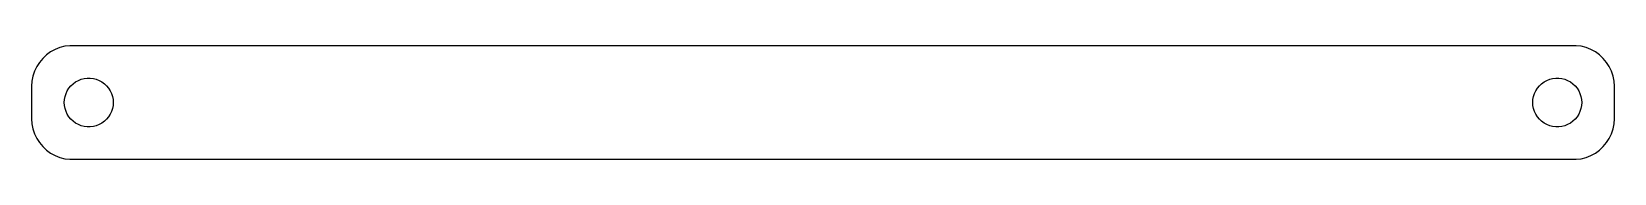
# Model space of a CAD drawing. Header units: metres. Extents: x -97 to 97, y 17 to 31.
import ezdxf

# ---------------------------------------------------------------- set-up
doc = ezdxf.new("R2010")
doc.units = ezdxf.units.M

msp = doc.modelspace()

# ---------------------------------------------------------------- linework, layer by layer
for p, q in [((-95.6448, 29.4227), (-96.0451, 28.9389)), ((-95.1871, 29.8526), (-95.6448, 29.4227)), ((-94.6791, 30.2216), (-95.1871, 29.8526)), ((-94.1289, 30.5241), (-94.6791, 30.2216)), ((-93.5451, 30.7553), (-94.1289, 30.5241)), ((-92.9369, 30.9114), (-93.5451, 30.7553)), ((-92.3139, 30.9901), (-92.9369, 30.9114)), ((92.3139, 30.9901), (-92.3139, 30.9901)), ((92.9369, 30.9114), (92.3139, 30.9901)), ((93.5451, 30.7553), (92.9369, 30.9114)), ((94.1289, 30.5241), (93.5451, 30.7553)), ((94.6791, 30.2216), (94.1289, 30.5241)), ((95.1871, 29.8526), (94.6791, 30.2216)), ((95.6448, 29.4227), (95.1871, 29.8526)), ((96.0451, 28.9389), (95.6448, 29.4227)), ((-96.8429, 27.2434), (-96.9606, 26.6267)), ((-96.6489, 27.8406), (-96.8429, 27.2434)), ((-96.3815, 28.4088), (-96.6489, 27.8406)), ((-96.0451, 28.9389), (-96.3815, 28.4088)), ((96.3815, 28.4088), (96.0451, 28.9389)), ((96.6489, 27.8406), (96.3815, 28.4088)), ((96.8429, 27.2434), (96.6489, 27.8406)), ((96.9606, 26.6267), (96.8429, 27.2434)), ((-96.9606, 26.6267), (-97, 26)), ((-97, 26), (-97, 22)), ((-92.7893, 25.1044), (-92.6289, 25.4453)), ((-92.6289, 25.4453), (-92.427, 25.7634)), ((-92.427, 25.7634), (-92.1869, 26.0536)), ((-92.1869, 26.0536), (-91.9123, 26.3115)), ((-91.9123, 26.3115), (-91.6075, 26.533)), ((-91.6075, 26.533), (-91.2773, 26.7145)), ((-91.2773, 26.7145), (-90.927, 26.8532)), ((-90.927, 26.8532), (-90.5621, 26.9469)), ((-90.5621, 26.9469), (-90.1884, 26.9941)), ((-90.1884, 26.9941), (-89.8116, 26.9941)), ((-89.8116, 26.9941), (-89.4379, 26.9469)), ((-89.4379, 26.9469), (-89.073, 26.8532)), ((-89.073, 26.8532), (-88.7227, 26.7145)), ((-88.7227, 26.7145), (-88.3925, 26.533)), ((-88.3925, 26.533), (-88.0877, 26.3115)), ((-88.0877, 26.3115), (-87.8131, 26.0536)), ((-87.8131, 26.0536), (-87.573, 25.7634)), ((-87.573, 25.7634), (-87.3711, 25.4453)), ((-87.3711, 25.4453), (-87.2107, 25.1044)), ((87.2107, 25.1044), (87.3711, 25.4453)), ((87.3711, 25.4453), (87.573, 25.7634)), ((87.573, 25.7634), (87.8131, 26.0536)), ((87.8131, 26.0536), (88.0877, 26.3115)), ((88.0877, 26.3115), (88.3925, 26.533)), ((88.3925, 26.533), (88.7227, 26.7145)), ((88.7227, 26.7145), (89.073, 26.8532)), ((89.073, 26.8532), (89.4379, 26.9469)), ((89.4379, 26.9469), (89.8116, 26.9941)), ((89.8116, 26.9941), (90.1884, 26.9941)), ((90.1884, 26.9941), (90.5621, 26.9469)), ((90.5621, 26.9469), (90.927, 26.8532)), ((90.927, 26.8532), (91.2773, 26.7145)), ((91.2773, 26.7145), (91.6075, 26.533)), ((91.6075, 26.533), (91.9123, 26.3115)), ((91.9123, 26.3115), (92.1869, 26.0536)), ((92.1869, 26.0536), (92.427, 25.7634)), ((92.427, 25.7634), (92.6289, 25.4453)), ((92.6289, 25.4453), (92.7893, 25.1044)), ((97, 26), (96.9606, 26.6267)), ((97, 22), (97, 26)), ((-93, 24), (-92.9763, 24.376)), ((-92.9763, 23.624), (-93, 24)), ((-92.9763, 24.376), (-92.9057, 24.7461)), ((-92.9057, 23.2539), (-92.9763, 23.624)), ((-92.9057, 24.7461), (-92.7893, 25.1044)), ((-87.2107, 25.1044), (-87.0943, 24.7461)), ((-87.0943, 24.7461), (-87.0237, 24.376)), ((-87.0237, 23.624), (-87.0943, 23.2539)), ((-87.0237, 24.376), (-87, 24)), ((-87, 24), (-87.0237, 23.624)), ((87, 24), (87.0237, 24.376)), ((87.0237, 23.624), (87, 24)), ((87.0237, 24.376), (87.0943, 24.7461)), ((87.0943, 23.2539), (87.0237, 23.624)), ((87.0943, 24.7461), (87.2107, 25.1044)), ((92.7893, 25.1044), (92.9057, 24.7461)), ((92.9057, 24.7461), (92.9763, 24.376)), ((92.9763, 23.624), (92.9057, 23.2539)), ((92.9763, 24.376), (93, 24)), ((93, 24), (92.9763, 23.624)), ((-97, 22), (-96.9606, 21.3733)), ((-96.9606, 21.3733), (-96.8429, 20.7566)), ((-92.7893, 22.8956), (-92.9057, 23.2539)), ((-92.6289, 22.5547), (-92.7893, 22.8956)), ((-92.427, 22.2366), (-92.6289, 22.5547)), ((-92.1869, 21.9464), (-92.427, 22.2366)), ((-91.9123, 21.6885), (-92.1869, 21.9464)), ((-91.6075, 21.467), (-91.9123, 21.6885)), ((-91.2773, 21.2855), (-91.6075, 21.467)), ((-88.3925, 21.467), (-88.7227, 21.2855)), ((-88.0877, 21.6885), (-88.3925, 21.467)), ((-87.8131, 21.9464), (-88.0877, 21.6885)), ((-87.573, 22.2366), (-87.8131, 21.9464)), ((-87.3711, 22.5547), (-87.573, 22.2366)), ((-87.2107, 22.8956), (-87.3711, 22.5547)), ((-87.0943, 23.2539), (-87.2107, 22.8956)), ((87.2107, 22.8956), (87.0943, 23.2539)), ((87.3711, 22.5547), (87.2107, 22.8956)), ((87.573, 22.2366), (87.3711, 22.5547)), ((87.8131, 21.9464), (87.573, 22.2366)), ((88.0877, 21.6885), (87.8131, 21.9464)), ((88.3925, 21.467), (88.0877, 21.6885)), ((88.7227, 21.2855), (88.3925, 21.467)), ((91.6075, 21.467), (91.2773, 21.2855)), ((91.9123, 21.6885), (91.6075, 21.467)), ((92.1869, 21.9464), (91.9123, 21.6885)), ((92.427, 22.2366), (92.1869, 21.9464)), ((92.6289, 22.5547), (92.427, 22.2366)), ((92.7893, 22.8956), (92.6289, 22.5547)), ((92.9057, 23.2539), (92.7893, 22.8956)), ((96.8429, 20.7566), (96.9606, 21.3733)), ((96.9606, 21.3733), (97, 22)), ((-96.8429, 20.7566), (-96.6489, 20.1594)), ((-96.6489, 20.1594), (-96.3815, 19.5912)), ((-96.3815, 19.5912), (-96.0451, 19.0611)), ((-90.927, 21.1468), (-91.2773, 21.2855)), ((-90.5621, 21.0531), (-90.927, 21.1468)), ((-90.1884, 21.0059), (-90.5621, 21.0531)), ((-89.8116, 21.0059), (-90.1884, 21.0059)), ((-89.4379, 21.0531), (-89.8116, 21.0059)), ((-89.073, 21.1468), (-89.4379, 21.0531)), ((-88.7227, 21.2855), (-89.073, 21.1468)), ((89.073, 21.1468), (88.7227, 21.2855)), ((89.4379, 21.0531), (89.073, 21.1468)), ((89.8116, 21.0059), (89.4379, 21.0531)), ((90.1884, 21.0059), (89.8116, 21.0059)), ((90.5621, 21.0531), (90.1884, 21.0059)), ((90.927, 21.1468), (90.5621, 21.0531)), ((91.2773, 21.2855), (90.927, 21.1468)), ((96.0451, 19.0611), (96.3815, 19.5912)), ((96.3815, 19.5912), (96.6489, 20.1594)), ((96.6489, 20.1594), (96.8429, 20.7566)), ((-96.0451, 19.0611), (-95.6448, 18.5773)), ((-95.6448, 18.5773), (-95.1871, 18.1474)), ((-95.1871, 18.1474), (-94.6791, 17.7784)), ((-94.6791, 17.7784), (-94.1289, 17.4759)), ((-94.1289, 17.4759), (-93.5451, 17.2447)), ((93.5451, 17.2447), (94.1289, 17.4759)), ((94.1289, 17.4759), (94.6791, 17.7784)), ((94.6791, 17.7784), (95.1871, 18.1474)), ((95.1871, 18.1474), (95.6448, 18.5773)), ((95.6448, 18.5773), (96.0451, 19.0611)), ((-93.5451, 17.2447), (-92.9369, 17.0886)), ((-92.9369, 17.0886), (-92.3139, 17.0099)), ((-92.3139, 17.0099), (92.3139, 17.0099)), ((92.3139, 17.0099), (92.9369, 17.0886)), ((92.9369, 17.0886), (93.5451, 17.2447))]:
    msp.add_line(p, q)

doc.saveas('drawing.dxf')
